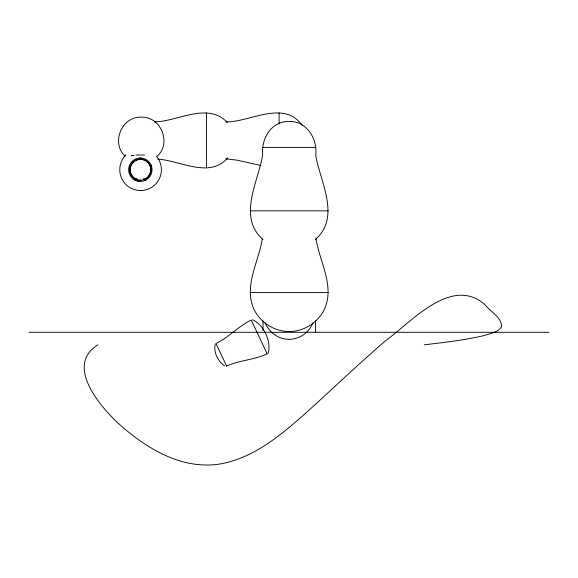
<?xml version="1.0" encoding="UTF-8"?>
<svg xmlns="http://www.w3.org/2000/svg" width="578" height="578" viewBox="0 0 578 578"><rect width="100%" height="100%" fill="white"/><g stroke="black" fill="none" stroke-linecap="round" stroke-linejoin="round"><path stroke-width="0.87" d="M144.471 179.707L144.399 179.057M262.903 239.509C237.363 216.88 258.214 181.839 262.607 155.352C261.01 138.944 271.06 121.12 289.181 121.416C306.911 120.997 317.698 139.146 315.747 155.352C320.14 181.875 341.056 216.858 315.451 239.509M315.913 237.926C319.085 260.801 334.243 284.109 325.226 307.46C319.302 321.736 304.628 331.541 289.181 331.548C273.726 331.541 259.052 321.736 253.135 307.46C244.306 284.419 258.886 261.321 262.282 238.808M136.726 178.645L136.184 179.707M144.579 179.556L144.558 179.592A10.729 10.729 0 0 0 148.813 163.169A10.729 10.729 0 0 0 131.842 163.169A10.729 10.729 0 0 0 136.097 179.592M215.269 344.098C213.13 352.031 218.108 361.387 224.589 365.99M268.257 353.035C271.32 340.969 263.886 325.147 252.651 319.793M135.201 180.249L136.863 178.869M312.922 322.864C303.537 344.777 274.572 344.777 265.186 322.864M157.375 156.096C171.796 142.939 160.756 116.279 141.256 117.175C121.756 116.279 110.709 142.939 125.13 156.096M227.732 157.772C209.821 179.079 179.404 160.214 157.671 159.138M97.92 344.791C65.386 365.014 98.636 404.47 116.785 421.969C143.749 446.635 178.797 468.953 216.916 464.445C250.679 459.821 278.112 437.365 302.915 415.64C330.594 390.822 357.377 365.007 385.533 340.717C411.435 322.278 451.664 274.846 485.332 305.054C490.708 311.918 501.343 317.149 501.726 326.534C498.106 332.639 490 333.513 483.844 335.616C464.293 340.232 444.28 342.436 424.36 344.791M135.44 180.293L135.917 180.105A2.536 1.272 23.2 0 0 136.047 179.939M145.526 180.22L145.049 180.271L145.699 180.126M267.152 353.881C254.262 359.928 239.545 360.181 226.583 366.055M143.792 178.869L145.374 180.271M227.161 122.348C207.408 101.576 177.569 121.77 154.181 121.871M301.976 125.123C283.458 99.553 250.007 122.233 225.846 121.922M139.782 158.04L140.873 158.04M263.171 147.426L315.191 147.426M136.018 155.005L140.411 155.005M141.242 155.005L144.493 155.005M131.242 155.403L133.923 155.403M131.249 155.634L132.954 155.634M139.312 180.394L141.343 180.394M250.166 210.84L328.196 210.84M250.166 292.533L328.196 292.533M28.9 332.292L549.1 332.292M225.846 158.856L237.197 160.171L260.772 165.496M145.215 180.293L144.659 180.018M143.741 178.862L144.117 179.108M144.565 179.346L144.579 179.375A10.505 10.505 0 0 0 148.611 163.278A10.505 10.505 0 0 0 132.044 163.278A10.505 10.505 0 0 0 136.09 179.346M267.18 353.938L251.271 320.046C238.439 326.209 228.816 337.335 215.991 343.498L226.598 366.098M150.981 164.889L151.205 165.424M315.487 320.848L315.487 332.292M279.109 112.905L279.109 123.923M263.012 320.848L263.012 330.537M206.57 112.905L206.57 167.909M156.313 156.103A20.808 20.808 0 0 1 154.586 185.126A20.808 20.808 0 0 1 125.527 184.093A20.808 20.808 0 0 1 125.874 155.02M144.76 180.119A2.543 1.272 -22.9 0 1 144.608 179.939M140.324 181.174A11.444 11.444 0 0 1 135.751 180.22M134.472 179.866A11.704 11.704 0 0 0 152.028 169.73A11.704 11.704 0 0 0 134.479 159.593A11.704 11.704 0 0 0 134.472 179.866M134.753 178.349A10.404 10.404 0 0 0 150.966 170.474A10.404 10.404 0 0 0 136.04 160.373A10.404 10.404 0 0 0 134.753 178.349"/></g></svg>
